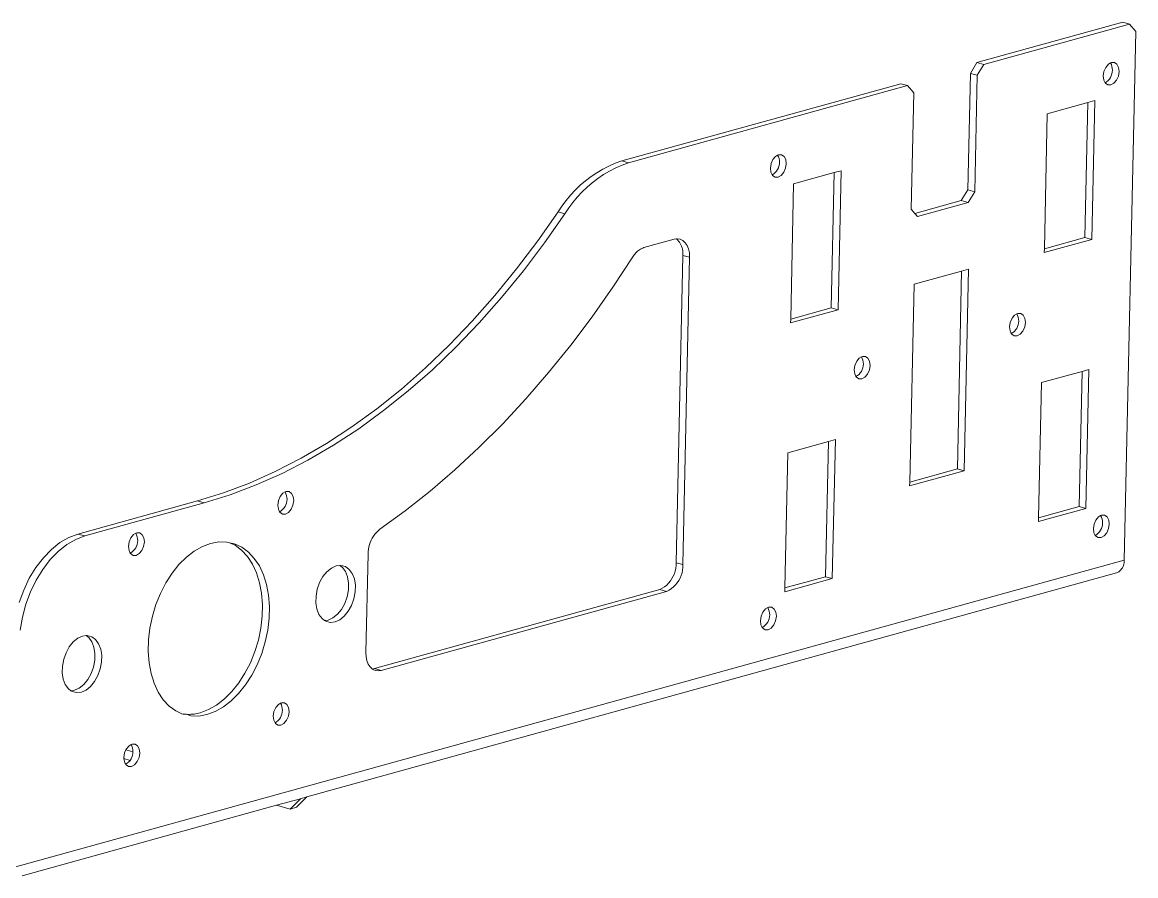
# Model space of a CAD drawing. Header units: millimetres. Extents: x 5 to 3562, y -58 to 420.
# Drawn here: x 3245.5 to 3305.2, y 116.7 to 162.4 of the extents above; entities that cross this region are included whole.
import ezdxf

# ---------------------------------------------------------------- set-up
doc = ezdxf.new("R2010")
doc.units = ezdxf.units.MM
doc.layers.add('Layer0', color=7, linetype='BYLAYER', lineweight=5, true_color=0xffffff)

msp = doc.modelspace()

# ---------------------------------------------------------------- linework, layer by layer
at = {"layer": 'Layer0'}
for p, q in [((3304.486, 162.424), (3296.666, 160.261)), ((3304.852, 162.324), (3304.486, 162.424)), ((3304.852, 162.324), (3297.033, 160.16)), ((3304.565, 133.583), (3305.182, 161.937)), ((3305.182, 161.937), (3304.852, 162.324)), ((3296.316, 159.686), (3296.666, 160.261)), ((3296.666, 160.261), (3297.033, 160.16)), ((3297.033, 160.16), (3296.682, 159.585)), ((3303.574, 160.004), (3303.477, 159.783)), ((3303.714, 160.172), (3303.574, 160.004)), ((3303.829, 160.245), (3303.714, 160.172)), ((3303.878, 160.263), (3303.829, 160.245)), ((3303.874, 160.153), (3303.829, 160.245)), ((3303.907, 160.056), (3303.874, 160.153)), ((3304.04, 160.262), (3303.878, 160.263)), ((3303.926, 159.956), (3303.907, 160.056)), ((3304.175, 160.17), (3304.04, 160.262)), ((3304.263, 160), (3304.175, 160.17)), ((3304.29, 159.78), (3304.263, 160)), ((3296.316, 159.686), (3296.18, 153.439)), ((3296.682, 159.585), (3296.316, 159.686)), ((3296.547, 153.338), (3296.682, 159.585)), ((3303.477, 159.783), (3303.44, 159.544)), ((3303.44, 159.544), (3303.467, 159.323)), ((3303.767, 159.378), (3303.825, 159.463)), ((3303.825, 159.463), (3303.871, 159.554)), ((3303.871, 159.554), (3303.905, 159.651)), ((3303.905, 159.651), (3303.925, 159.751)), ((3303.925, 159.751), (3303.933, 159.853)), ((3303.933, 159.853), (3303.926, 159.956)), ((3304.156, 159.32), (3304.253, 159.541)), ((3304.253, 159.541), (3304.29, 159.78)), ((3292.587, 159.132), (3277.628, 154.992)), ((3292.953, 159.031), (3277.994, 154.891)), ((3292.953, 159.031), (3292.587, 159.132)), ((3293.283, 158.644), (3292.953, 159.031)), ((3303.467, 159.323), (3303.535, 159.18)), ((3303.535, 159.18), (3303.621, 159.236)), ((3303.535, 159.18), (3303.555, 159.154)), ((3303.555, 159.154), (3303.69, 159.062)), ((3303.621, 159.236), (3303.699, 159.302)), ((3303.69, 159.062), (3303.852, 159.061)), ((3303.699, 159.302), (3303.767, 159.378)), ((3303.852, 159.061), (3304.016, 159.152)), ((3304.016, 159.152), (3304.156, 159.32)), ((3293.283, 158.644), (3293.147, 152.397)), ((3302.989, 158.225), (3302.618, 158.123)), ((3302.827, 150.776), (3302.989, 158.225)), ((3302.618, 158.123), (3300.439, 157.52)), ((3302.618, 158.123), (3302.461, 150.877)), ((3300.439, 157.52), (3300.282, 150.274)), ((3285.866, 155.233), (3285.725, 155.064)), ((3285.98, 155.306), (3285.866, 155.233)), ((3286.03, 155.324), (3285.98, 155.306)), ((3286.025, 155.214), (3285.98, 155.306)), ((3286.058, 155.117), (3286.025, 155.214)), ((3286.191, 155.323), (3286.03, 155.324)), ((3286.326, 155.231), (3286.191, 155.323)), ((3286.414, 155.061), (3286.326, 155.231)), ((3276.939, 154.712), (3276.608, 154.543)), ((3277.28, 154.862), (3276.939, 154.712)), ((3277.628, 154.992), (3277.28, 154.862)), ((3277.646, 154.761), (3277.306, 154.611)), ((3277.628, 154.992), (3277.994, 154.891)), ((3277.994, 154.891), (3277.646, 154.761)), ((3285.629, 154.844), (3285.592, 154.605)), ((3285.725, 155.064), (3285.629, 154.844)), ((3285.976, 154.524), (3286.023, 154.615)), ((3286.023, 154.615), (3286.056, 154.712)), ((3286.056, 154.712), (3286.077, 154.812)), ((3286.078, 155.016), (3286.058, 155.117)), ((3286.077, 154.812), (3286.084, 154.914)), ((3286.084, 154.914), (3286.078, 155.016)), ((3286.404, 154.602), (3286.442, 154.84)), ((3286.442, 154.84), (3286.414, 155.061)), ((3275.979, 154.148), (3275.682, 153.924)), ((3276.288, 154.354), (3275.979, 154.148)), ((3276.345, 154.047), (3276.048, 153.823)), ((3276.608, 154.543), (3276.288, 154.354)), ((3276.654, 154.253), (3276.345, 154.047)), ((3276.975, 154.442), (3276.654, 154.253)), ((3277.306, 154.611), (3276.975, 154.442)), ((3285.592, 154.605), (3285.619, 154.384)), ((3285.619, 154.384), (3285.687, 154.241)), ((3285.687, 154.241), (3285.773, 154.297)), ((3285.687, 154.241), (3285.707, 154.215)), ((3285.707, 154.215), (3285.842, 154.123)), ((3285.773, 154.297), (3285.85, 154.363)), ((3285.842, 154.123), (3286.003, 154.122)), ((3285.85, 154.363), (3285.919, 154.439)), ((3285.919, 154.439), (3285.976, 154.524)), ((3286.003, 154.122), (3286.167, 154.213)), ((3286.167, 154.213), (3286.308, 154.381)), ((3286.308, 154.381), (3286.404, 154.602)), ((3289.019, 154.36), (3286.84, 153.757)), ((3289.019, 154.36), (3288.862, 147.114)), ((3289.39, 154.462), (3289.019, 154.36)), ((3289.228, 147.013), (3289.39, 154.462)), ((3275.13, 153.426), (3274.876, 153.154)), ((3275.399, 153.683), (3275.13, 153.426)), ((3275.682, 153.924), (3275.399, 153.683)), ((3275.765, 153.582), (3275.496, 153.325)), ((3276.048, 153.823), (3275.765, 153.582)), ((3286.84, 153.757), (3286.683, 146.511)), ((3295.83, 152.864), (3296.18, 153.439)), ((3296.18, 153.439), (3296.547, 153.338)), ((3274.639, 152.868), (3274.418, 152.568)), ((3274.876, 153.154), (3274.639, 152.868)), ((3275.243, 153.053), (3275.005, 152.767)), ((3275.496, 153.325), (3275.243, 153.053)), ((3295.83, 152.864), (3293.337, 152.174)), ((3296.196, 152.763), (3295.83, 152.864)), ((3296.547, 153.338), (3296.196, 152.763)), ((3273.122, 150.696), (3274.216, 152.257)), ((3274.418, 152.568), (3274.216, 152.257)), ((3274.216, 152.257), (3274.582, 152.156)), ((3274.785, 152.467), (3274.582, 152.156)), ((3275.005, 152.767), (3274.785, 152.467)), ((3293.337, 152.174), (3293.147, 152.397)), ((3293.476, 152.01), (3296.196, 152.763)), ((3274.582, 152.156), (3273.489, 150.595)), ((3293.476, 152.01), (3293.337, 152.174)), ((3271.988, 149.198), (3273.122, 150.696)), ((3273.489, 150.595), (3272.355, 149.097)), ((3280.44, 150.791), (3278.818, 150.343)), ((3280.44, 150.791), (3280.553, 150.812)), ((3280.553, 150.812), (3280.605, 150.814)), ((3280.613, 150.755), (3280.553, 150.812)), ((3280.605, 150.814), (3280.763, 150.79)), ((3280.668, 150.694), (3280.613, 150.755)), ((3280.717, 150.628), (3280.668, 150.694)), ((3280.762, 150.559), (3280.717, 150.628)), ((3280.8, 150.486), (3280.762, 150.559)), ((3280.763, 150.79), (3280.908, 150.719)), ((3280.833, 150.411), (3280.8, 150.486)), ((3280.908, 150.719), (3281.033, 150.606)), ((3281.033, 150.606), (3281.135, 150.453)), ((3281.135, 150.453), (3281.209, 150.267)), ((3300.277, 150.071), (3302.827, 150.776)), ((3302.461, 150.877), (3300.282, 150.274)), ((3302.461, 150.877), (3302.827, 150.776)), ((3278.226, 149.85), (3277.151, 148.215)), ((3278.26, 149.906), (3278.226, 149.85)), ((3278.298, 149.96), (3278.26, 149.906)), ((3278.338, 150.012), (3278.298, 149.96)), ((3278.382, 150.061), (3278.338, 150.012)), ((3278.428, 150.107), (3278.382, 150.061)), ((3278.477, 150.15), (3278.428, 150.107)), ((3278.529, 150.191), (3278.477, 150.15)), ((3278.583, 150.228), (3278.529, 150.191)), ((3278.639, 150.262), (3278.583, 150.228)), ((3278.697, 150.292), (3278.639, 150.262)), ((3278.757, 150.319), (3278.697, 150.292)), ((3278.818, 150.343), (3278.757, 150.319)), ((3280.897, 149.926), (3280.539, 133.442)), ((3280.86, 150.333), (3280.833, 150.411)), ((3280.88, 150.253), (3280.86, 150.333)), ((3280.894, 150.172), (3280.88, 150.253)), ((3280.902, 150.09), (3280.894, 150.172)), ((3280.897, 149.926), (3280.903, 150.008)), ((3281.264, 149.825), (3280.897, 149.926)), ((3280.903, 150.008), (3280.902, 150.09)), ((3281.209, 150.267), (3281.252, 150.055)), ((3281.252, 150.055), (3281.264, 149.825)), ((3300.282, 150.274), (3300.277, 150.071)), ((3280.905, 133.341), (3281.264, 149.825)), ((3270.817, 147.765), (3271.988, 149.198)), ((3272.355, 149.097), (3271.183, 147.664)), ((3295.849, 149.084), (3293.296, 148.378)), ((3295.849, 149.084), (3295.618, 138.475)), ((3296.22, 149.187), (3295.849, 149.084)), ((3295.985, 138.374), (3296.22, 149.187)), ((3277.151, 148.215), (3276.038, 146.634)), ((3293.296, 148.378), (3293.066, 137.768)), ((3269.61, 146.402), (3270.817, 147.765)), ((3271.183, 147.664), (3269.977, 146.301)), ((3286.678, 146.308), (3289.228, 147.013)), ((3288.862, 147.114), (3286.683, 146.511)), ((3288.862, 147.114), (3289.228, 147.013)), ((3268.372, 145.111), (3269.61, 146.402)), ((3269.977, 146.301), (3268.738, 145.01)), ((3276.038, 146.634), (3274.889, 145.109)), ((3286.683, 146.511), (3286.678, 146.308)), ((3298.454, 146.331), (3298.417, 146.093)), ((3298.55, 146.552), (3298.454, 146.331)), ((3298.691, 146.72), (3298.55, 146.552)), ((3298.805, 146.793), (3298.691, 146.72)), ((3298.855, 146.811), (3298.805, 146.793)), ((3298.85, 146.701), (3298.805, 146.793)), ((3298.883, 146.604), (3298.85, 146.701)), ((3299.016, 146.81), (3298.855, 146.811)), ((3298.881, 146.199), (3298.902, 146.3)), ((3298.903, 146.504), (3298.883, 146.604)), ((3298.902, 146.3), (3298.909, 146.402)), ((3298.909, 146.402), (3298.903, 146.504)), ((3299.151, 146.718), (3299.016, 146.81)), ((3299.239, 146.549), (3299.151, 146.718)), ((3299.229, 146.089), (3299.267, 146.328)), ((3299.267, 146.328), (3299.239, 146.549)), ((3298.417, 146.093), (3298.444, 145.872)), ((3298.444, 145.872), (3298.512, 145.728)), ((3298.512, 145.728), (3298.598, 145.784)), ((3298.512, 145.728), (3298.532, 145.702)), ((3298.532, 145.702), (3298.667, 145.61)), ((3298.598, 145.784), (3298.676, 145.85)), ((3298.676, 145.85), (3298.744, 145.927)), ((3298.744, 145.927), (3298.802, 146.011)), ((3298.802, 146.011), (3298.848, 146.103)), ((3298.829, 145.61), (3298.992, 145.7)), ((3298.848, 146.103), (3298.881, 146.199)), ((3298.992, 145.7), (3299.133, 145.869)), ((3299.133, 145.869), (3299.229, 146.089)), ((3267.104, 143.896), (3268.372, 145.111)), ((3274.889, 145.109), (3273.705, 143.642)), ((3298.667, 145.61), (3298.829, 145.61)), ((3268.738, 145.01), (3267.471, 143.795)), ((3290.476, 144.488), (3290.362, 144.415)), ((3290.525, 144.506), (3290.476, 144.488)), ((3290.521, 144.396), (3290.476, 144.488)), ((3290.687, 144.505), (3290.525, 144.506)), ((3290.822, 144.413), (3290.687, 144.505)), ((3265.81, 142.759), (3267.104, 143.896)), ((3290.125, 144.027), (3290.087, 143.788)), ((3290.221, 144.247), (3290.125, 144.027)), ((3290.362, 144.415), (3290.221, 144.247)), ((3290.518, 143.798), (3290.552, 143.894)), ((3290.554, 144.299), (3290.521, 144.396)), ((3290.552, 143.894), (3290.573, 143.995)), ((3290.574, 144.199), (3290.554, 144.299)), ((3290.573, 143.995), (3290.58, 144.097)), ((3290.58, 144.097), (3290.574, 144.199)), ((3290.91, 144.244), (3290.822, 144.413)), ((3290.9, 143.784), (3290.937, 144.023)), ((3290.937, 144.023), (3290.91, 144.244)), ((3267.471, 143.795), (3266.176, 142.658)), ((3273.705, 143.642), (3272.49, 142.238)), ((3290.087, 143.788), (3290.115, 143.567)), ((3290.115, 143.567), (3290.182, 143.423)), ((3290.182, 143.423), (3290.268, 143.479)), ((3290.182, 143.423), (3290.203, 143.397)), ((3290.203, 143.397), (3290.338, 143.305)), ((3290.268, 143.479), (3290.346, 143.546)), ((3290.338, 143.305), (3290.499, 143.305)), ((3290.346, 143.546), (3290.415, 143.622)), ((3290.415, 143.622), (3290.472, 143.706)), ((3290.472, 143.706), (3290.518, 143.798)), ((3290.499, 143.305), (3290.663, 143.395)), ((3290.663, 143.395), (3290.804, 143.564)), ((3290.804, 143.564), (3290.9, 143.784)), ((3302.305, 143.705), (3300.126, 143.102)), ((3302.305, 143.705), (3302.147, 136.46)), ((3302.676, 143.808), (3302.305, 143.705)), ((3302.514, 136.359), (3302.676, 143.808)), ((3264.493, 141.703), (3265.81, 142.759)), ((3300.126, 143.102), (3299.968, 135.857)), ((3266.176, 142.658), (3264.859, 141.602)), ((3272.49, 142.238), (3271.244, 140.897)), ((3263.155, 140.73), (3264.493, 141.703)), ((3264.859, 141.602), (3263.521, 140.629)), ((3271.244, 140.897), (3269.972, 139.623)), ((3261.8, 139.843), (3263.155, 140.73)), ((3263.521, 140.629), (3262.167, 139.742)), ((3260.431, 139.043), (3261.8, 139.843)), ((3262.167, 139.742), (3260.798, 138.942)), ((3288.706, 139.942), (3286.527, 139.339)), ((3288.706, 139.942), (3288.548, 132.697)), ((3289.077, 140.045), (3288.706, 139.942)), ((3288.915, 132.596), (3289.077, 140.045)), ((3269.972, 139.623), (3268.674, 138.418)), ((3286.527, 139.339), (3286.37, 132.094)), ((3259.052, 138.333), (3260.431, 139.043)), ((3260.798, 138.942), (3259.418, 138.232)), ((3257.664, 137.714), (3259.052, 138.333)), ((3259.418, 138.232), (3258.031, 137.613)), ((3268.674, 138.418), (3267.353, 137.284)), ((3293.061, 137.565), (3295.985, 138.374)), ((3295.618, 138.475), (3293.066, 137.768)), ((3295.618, 138.475), (3295.985, 138.374)), ((3256.273, 137.188), (3257.664, 137.714)), ((3258.031, 137.613), (3256.639, 137.087)), ((3293.066, 137.768), (3293.061, 137.565)), ((3254.88, 136.755), (3248.469, 134.981)), ((3254.88, 136.755), (3256.273, 137.188)), ((3255.246, 136.654), (3254.88, 136.755)), ((3256.639, 137.087), (3255.246, 136.654)), ((3259.224, 136.777), (3259.187, 136.539)), ((3259.321, 136.998), (3259.224, 136.777)), ((3259.461, 137.166), (3259.321, 136.998)), ((3259.575, 137.239), (3259.461, 137.166)), ((3259.625, 137.257), (3259.575, 137.239)), ((3259.621, 137.147), (3259.575, 137.239)), ((3259.653, 137.05), (3259.621, 137.147)), ((3259.787, 137.256), (3259.625, 137.257)), ((3259.652, 136.645), (3259.672, 136.746)), ((3259.673, 136.95), (3259.653, 137.05)), ((3259.672, 136.746), (3259.679, 136.848)), ((3259.679, 136.848), (3259.673, 136.95)), ((3259.922, 137.164), (3259.787, 137.256)), ((3260.01, 136.995), (3259.922, 137.164)), ((3260, 136.535), (3260.037, 136.774)), ((3260.037, 136.774), (3260.01, 136.995)), ((3267.353, 137.284), (3266.012, 136.223)), ((3248.836, 134.88), (3255.246, 136.654)), ((3259.187, 136.539), (3259.214, 136.318)), ((3259.214, 136.318), (3259.282, 136.174)), ((3259.282, 136.174), (3259.368, 136.23)), ((3259.282, 136.174), (3259.302, 136.148)), ((3259.302, 136.148), (3259.437, 136.056)), ((3259.368, 136.23), (3259.446, 136.296)), ((3259.446, 136.296), (3259.514, 136.373)), ((3259.514, 136.373), (3259.572, 136.457)), ((3259.572, 136.457), (3259.618, 136.549)), ((3259.599, 136.055), (3259.763, 136.146)), ((3259.618, 136.549), (3259.652, 136.645)), ((3259.763, 136.146), (3259.903, 136.315)), ((3259.903, 136.315), (3260, 136.535)), ((3266.012, 136.223), (3264.653, 135.238)), ((3299.964, 135.653), (3302.514, 136.359)), ((3302.147, 136.46), (3299.968, 135.857)), ((3302.147, 136.46), (3302.514, 136.359)), ((3259.437, 136.056), (3259.599, 136.055)), ((3299.968, 135.857), (3299.964, 135.653)), ((3302.95, 135.514), (3302.913, 135.275)), ((3303.046, 135.734), (3302.95, 135.514)), ((3303.187, 135.903), (3303.046, 135.734)), ((3303.301, 135.976), (3303.187, 135.903)), ((3303.351, 135.993), (3303.301, 135.976)), ((3303.346, 135.884), (3303.301, 135.976)), ((3303.379, 135.787), (3303.346, 135.884)), ((3303.512, 135.993), (3303.351, 135.993)), ((3303.399, 135.686), (3303.379, 135.787)), ((3303.398, 135.482), (3303.405, 135.584)), ((3303.405, 135.584), (3303.399, 135.686)), ((3303.647, 135.901), (3303.512, 135.993)), ((3303.735, 135.731), (3303.647, 135.901)), ((3303.763, 135.51), (3303.735, 135.731)), ((3247.984, 134.798), (3248.469, 134.981)), ((3248.469, 134.981), (3248.836, 134.88)), ((3251.455, 134.951), (3251.314, 134.782)), ((3251.569, 135.024), (3251.455, 134.951)), ((3251.619, 135.041), (3251.569, 135.024)), ((3251.614, 134.932), (3251.569, 135.024)), ((3251.647, 134.835), (3251.614, 134.932)), ((3251.78, 135.041), (3251.619, 135.041)), ((3251.915, 134.949), (3251.78, 135.041)), ((3252.003, 134.779), (3251.915, 134.949)), ((3264.387, 134.97), (3264.313, 134.868)), ((3264.469, 135.066), (3264.387, 134.97)), ((3264.558, 135.155), (3264.469, 135.066)), ((3264.653, 135.238), (3264.558, 135.155)), ((3302.913, 135.275), (3302.94, 135.054)), ((3302.94, 135.054), (3303.008, 134.911)), ((3303.008, 134.911), (3303.094, 134.966)), ((3303.094, 134.966), (3303.171, 135.033)), ((3303.171, 135.033), (3303.24, 135.109)), ((3303.24, 135.109), (3303.297, 135.194)), ((3303.297, 135.194), (3303.344, 135.285)), ((3303.344, 135.285), (3303.377, 135.382)), ((3303.377, 135.382), (3303.398, 135.482)), ((3303.488, 134.883), (3303.629, 135.051)), ((3303.629, 135.051), (3303.725, 135.272)), ((3303.725, 135.272), (3303.763, 135.51)), ((3247.048, 134.156), (3247.507, 134.522)), ((3247.874, 134.421), (3247.414, 134.055)), ((3247.507, 134.522), (3247.984, 134.798)), ((3248.351, 134.697), (3247.874, 134.421)), ((3248.836, 134.88), (3248.351, 134.697)), ((3251.218, 134.562), (3251.181, 134.323)), ((3251.181, 134.323), (3251.208, 134.102)), ((3251.314, 134.782), (3251.218, 134.562)), ((3251.566, 134.242), (3251.612, 134.333)), ((3251.612, 134.333), (3251.645, 134.43)), ((3251.645, 134.43), (3251.666, 134.53)), ((3251.667, 134.734), (3251.647, 134.835)), ((3251.666, 134.53), (3251.673, 134.632)), ((3251.673, 134.632), (3251.667, 134.734)), ((3251.897, 134.099), (3251.993, 134.319)), ((3251.993, 134.319), (3252.031, 134.558)), ((3252.031, 134.558), (3252.003, 134.779)), ((3255.586, 134.479), (3255.143, 134.314)), ((3256.027, 134.559), (3255.586, 134.479)), ((3256.458, 134.551), (3256.027, 134.559)), ((3256.568, 134.535), (3256.458, 134.551)), ((3256.603, 134.518), (3256.568, 134.535)), ((3256.871, 134.457), (3256.603, 134.518)), ((3256.603, 134.518), (3256.891, 134.379)), ((3257.258, 134.278), (3256.871, 134.457)), ((3256.891, 134.379), (3257.246, 134.118)), ((3264.096, 134.415), (3264.063, 134.294)), ((3264.137, 134.534), (3264.096, 134.415)), ((3264.187, 134.65), (3264.137, 134.534)), ((3264.246, 134.762), (3264.187, 134.65)), ((3264.313, 134.868), (3264.246, 134.762)), ((3303.008, 134.911), (3303.028, 134.885)), ((3303.028, 134.885), (3303.163, 134.793)), ((3303.163, 134.793), (3303.324, 134.792)), ((3303.324, 134.792), (3303.488, 134.883)), ((3246.615, 133.71), (3247.048, 134.156)), ((3247.414, 134.055), (3246.981, 133.609)), ((3251.208, 134.102), (3251.276, 133.959)), ((3251.276, 133.959), (3251.362, 134.014)), ((3251.276, 133.959), (3251.296, 133.933)), ((3251.296, 133.933), (3251.431, 133.841)), ((3251.362, 134.014), (3251.439, 134.081)), ((3251.431, 133.841), (3251.593, 133.84)), ((3251.439, 134.081), (3251.508, 134.157)), ((3251.508, 134.157), (3251.566, 134.242)), ((3251.593, 133.84), (3251.756, 133.931)), ((3251.756, 133.931), (3251.897, 134.099)), ((3254.284, 133.741), (3253.884, 133.344)), ((3254.706, 134.067), (3254.284, 133.741)), ((3255.143, 134.314), (3254.706, 134.067)), ((3257.246, 134.118), (3257.56, 133.78)), ((3257.612, 134.017), (3257.258, 134.278)), ((3257.56, 133.78), (3257.829, 133.371)), ((3257.927, 133.679), (3257.612, 134.017)), ((3264.022, 133.919), (3263.907, 128.637)), ((3264.026, 134.045), (3264.022, 133.919)), ((3264.04, 134.17), (3264.026, 134.045)), ((3264.063, 134.294), (3264.04, 134.17)), ((3304.565, 133.583), (3245.07, 117.119)), ((3245.864, 132.612), (3246.217, 133.191)), ((3246.217, 133.191), (3246.615, 133.71)), ((3246.981, 133.609), (3246.584, 133.09)), ((3253.884, 133.344), (3253.514, 132.883)), ((3257.829, 133.371), (3258.048, 132.9)), ((3258.196, 133.27), (3257.927, 133.679)), ((3258.414, 132.799), (3258.196, 133.27)), ((3262.063, 133.159), (3261.82, 132.964)), ((3262.318, 133.273), (3262.063, 133.159)), ((3262.51, 133.301), (3262.318, 133.273)), ((3262.571, 133.3), (3262.51, 133.301)), ((3262.51, 133.301), (3262.648, 133.191)), ((3262.808, 133.238), (3262.571, 133.3)), ((3262.648, 133.191), (3262.812, 132.967)), ((3263.014, 133.09), (3262.808, 133.238)), ((3280.492, 133), (3280.522, 133.146)), ((3280.522, 133.146), (3280.538, 133.293)), ((3280.538, 133.293), (3280.539, 133.442)), ((3280.539, 133.442), (3280.905, 133.341)), ((3280.888, 133.045), (3280.904, 133.193)), ((3280.904, 133.193), (3280.905, 133.341)), ((3304.427, 133.112), (3304.468, 133.171)), ((3304.468, 133.171), (3304.502, 133.234)), ((3304.502, 133.234), (3304.529, 133.301)), ((3304.529, 133.301), (3304.55, 133.369)), ((3304.55, 133.369), (3304.562, 133.44)), ((3304.562, 133.44), (3304.568, 133.511)), ((3304.568, 133.511), (3304.565, 133.583)), ((3245.561, 131.982), (3245.864, 132.612)), ((3246.584, 133.09), (3246.23, 132.511)), ((3253.514, 132.883), (3253.181, 132.366)), ((3258.048, 132.9), (3258.212, 132.374)), ((3258.578, 132.273), (3258.414, 132.799)), ((3260.737, 120.885), (3304.146, 132.897)), ((3261.605, 132.7), (3261.429, 132.382)), ((3261.82, 132.964), (3261.605, 132.7)), ((3262.812, 132.967), (3262.924, 132.68)), ((3262.924, 132.68), (3262.977, 132.345)), ((3263.178, 132.866), (3263.014, 133.09)), ((3263.29, 132.579), (3263.178, 132.866)), ((3263.344, 132.244), (3263.29, 132.579)), ((3280.235, 132.468), (3280.319, 132.591)), ((3280.319, 132.591), (3280.39, 132.721)), ((3280.39, 132.721), (3280.448, 132.858)), ((3280.448, 132.858), (3280.492, 133)), ((3280.685, 132.49), (3280.756, 132.621)), ((3280.756, 132.621), (3280.814, 132.757)), ((3280.814, 132.757), (3280.858, 132.899)), ((3280.858, 132.899), (3280.888, 133.045)), ((3286.365, 131.89), (3288.915, 132.596)), ((3288.548, 132.697), (3286.37, 132.094)), ((3288.548, 132.697), (3288.915, 132.596)), ((3304.146, 132.897), (3304.211, 132.928)), ((3304.211, 132.928), (3304.272, 132.965)), ((3304.272, 132.965), (3304.329, 133.009)), ((3304.329, 133.009), (3304.381, 133.058)), ((3304.381, 133.058), (3304.427, 133.112)), ((3245.316, 131.316), (3245.561, 131.982)), ((3246.23, 132.511), (3245.928, 131.881)), ((3253.181, 132.366), (3252.891, 131.802)), ((3258.212, 132.374), (3258.318, 131.804)), ((3258.685, 131.703), (3258.578, 132.273)), ((3261.303, 132.029), (3261.234, 131.66)), ((3261.429, 132.382), (3261.303, 132.029)), ((3262.969, 131.983), (3262.901, 131.614)), ((3262.977, 132.345), (3262.969, 131.983)), ((3263.336, 131.882), (3263.344, 132.244)), ((3279.663, 132.005), (3264.364, 127.772)), ((3279.663, 132.005), (3279.794, 132.075)), ((3280.029, 131.904), (3279.663, 132.005)), ((3279.794, 132.075), (3279.919, 132.156)), ((3279.919, 132.156), (3280.034, 132.25)), ((3280.029, 131.904), (3280.161, 131.974)), ((3280.034, 132.25), (3280.14, 132.354)), ((3280.14, 132.354), (3280.235, 132.468)), ((3280.161, 131.974), (3280.285, 132.055)), ((3280.285, 132.055), (3280.401, 132.149)), ((3280.401, 132.149), (3280.506, 132.253)), ((3280.506, 132.253), (3280.602, 132.367)), ((3280.602, 132.367), (3280.685, 132.49)), ((3286.37, 132.094), (3286.365, 131.89)), ((3245.928, 131.881), (3245.682, 131.215)), ((3252.891, 131.802), (3252.649, 131.203)), ((3258.318, 131.804), (3258.365, 131.2)), ((3258.732, 131.099), (3258.685, 131.703)), ((3261.234, 131.66), (3261.227, 131.298)), ((3262.901, 131.614), (3262.775, 131.261)), ((3263.141, 131.16), (3263.267, 131.513)), ((3263.267, 131.513), (3263.336, 131.882)), ((3264.731, 127.671), (3280.029, 131.904)), ((3245.682, 131.215), (3245.499, 130.526)), ((3252.649, 131.203), (3252.46, 130.58)), ((3258.365, 131.2), (3258.352, 130.574)), ((3258.718, 130.473), (3258.732, 131.099)), ((3261.227, 131.298), (3261.28, 130.964)), ((3261.28, 130.964), (3261.392, 130.676)), ((3262.599, 130.943), (3262.384, 130.679)), ((3262.775, 131.261), (3262.599, 130.943)), ((3262.75, 130.578), (3262.965, 130.842)), ((3262.965, 130.842), (3263.141, 131.16)), ((3285.198, 130.795), (3285.101, 130.575)), ((3285.338, 130.964), (3285.198, 130.795)), ((3285.452, 131.037), (3285.338, 130.964)), ((3285.502, 131.054), (3285.452, 131.037)), ((3285.498, 130.945), (3285.452, 131.037)), ((3285.531, 130.848), (3285.498, 130.945)), ((3285.664, 131.054), (3285.502, 131.054)), ((3285.55, 130.747), (3285.531, 130.848)), ((3285.557, 130.645), (3285.55, 130.747)), ((3285.799, 130.962), (3285.664, 131.054)), ((3285.887, 130.792), (3285.799, 130.962)), ((3285.914, 130.571), (3285.887, 130.792)), ((3245.499, 130.526), (3245.381, 129.827)), ((3252.46, 130.58), (3252.327, 129.944)), ((3258.352, 130.574), (3258.278, 129.936)), ((3258.644, 129.835), (3258.718, 130.473)), ((3261.392, 130.676), (3261.556, 130.452)), ((3261.556, 130.452), (3261.694, 130.342)), ((3261.886, 130.37), (3261.694, 130.342)), ((3261.694, 130.342), (3261.763, 130.305)), ((3261.763, 130.305), (3261.999, 130.243)), ((3262.141, 130.484), (3261.886, 130.37)), ((3261.999, 130.243), (3262.253, 130.269)), ((3262.384, 130.679), (3262.141, 130.484)), ((3262.253, 130.269), (3262.508, 130.383)), ((3262.508, 130.383), (3262.75, 130.578)), ((3285.101, 130.575), (3285.064, 130.336)), ((3285.064, 130.336), (3285.091, 130.115)), ((3285.323, 130.094), (3285.391, 130.17)), ((3285.391, 130.17), (3285.449, 130.255)), ((3285.449, 130.255), (3285.495, 130.346)), ((3285.495, 130.346), (3285.529, 130.443)), ((3285.529, 130.443), (3285.549, 130.543)), ((3285.549, 130.543), (3285.557, 130.645)), ((3285.78, 130.112), (3285.877, 130.332)), ((3285.877, 130.332), (3285.914, 130.571)), ((3252.327, 129.944), (3252.253, 129.306)), ((3258.278, 129.936), (3258.145, 129.3)), ((3258.512, 129.199), (3258.644, 129.835)), ((3285.091, 130.115), (3285.159, 129.972)), ((3285.159, 129.972), (3285.245, 130.027)), ((3285.159, 129.972), (3285.179, 129.946)), ((3285.179, 129.946), (3285.314, 129.854)), ((3285.245, 130.027), (3285.323, 130.094)), ((3285.314, 129.854), (3285.476, 129.853)), ((3285.476, 129.853), (3285.64, 129.944)), ((3285.64, 129.944), (3285.78, 130.112)), ((3248.222, 129.201), (3248.006, 128.937)), ((3248.464, 129.396), (3248.222, 129.201)), ((3248.719, 129.51), (3248.464, 129.396)), ((3248.911, 129.538), (3248.719, 129.51)), ((3248.972, 129.537), (3248.911, 129.538)), ((3248.911, 129.538), (3249.049, 129.428)), ((3249.209, 129.474), (3248.972, 129.537)), ((3249.049, 129.428), (3249.213, 129.204)), ((3249.415, 129.327), (3249.209, 129.474)), ((3249.213, 129.204), (3249.325, 128.916)), ((3249.579, 129.103), (3249.415, 129.327)), ((3249.691, 128.815), (3249.579, 129.103)), ((3252.253, 129.306), (3252.24, 128.68)), ((3258.145, 129.3), (3257.956, 128.677)), ((3258.323, 128.576), (3258.512, 129.199)), ((3247.831, 128.619), (3247.705, 128.266)), ((3248.006, 128.937), (3247.831, 128.619)), ((3249.325, 128.916), (3249.378, 128.582)), ((3249.378, 128.582), (3249.371, 128.22)), ((3249.745, 128.481), (3249.691, 128.815)), ((3249.737, 128.119), (3249.745, 128.481)), ((3252.24, 128.68), (3252.287, 128.076)), ((3257.956, 128.677), (3257.714, 128.078)), ((3258.081, 127.977), (3258.323, 128.576)), ((3263.918, 128.407), (3263.907, 128.637)), ((3263.961, 128.195), (3263.918, 128.407)), ((3247.636, 127.897), (3247.628, 127.535)), ((3247.705, 128.266), (3247.636, 127.897)), ((3249.302, 127.851), (3249.176, 127.498)), ((3249.371, 128.22), (3249.302, 127.851)), ((3249.542, 127.397), (3249.668, 127.75)), ((3249.668, 127.75), (3249.737, 128.119)), ((3252.287, 128.076), (3252.393, 127.506)), ((3257.714, 128.078), (3257.424, 127.515)), ((3257.791, 127.414), (3258.081, 127.977)), ((3264.035, 128.009), (3263.961, 128.195)), ((3264.137, 127.857), (3264.035, 128.009)), ((3264.263, 127.743), (3264.137, 127.857)), ((3264.263, 127.743), (3264.364, 127.772)), ((3264.364, 127.772), (3264.731, 127.671)), ((3247.628, 127.535), (3247.681, 127.201)), ((3247.681, 127.201), (3247.793, 126.913)), ((3249, 127.18), (3248.785, 126.916)), ((3249.176, 127.498), (3249, 127.18)), ((3249.366, 127.079), (3249.542, 127.397)), ((3252.393, 127.506), (3252.557, 126.98)), ((3257.424, 127.515), (3257.091, 126.997)), ((3257.457, 126.896), (3257.791, 127.414)), ((3264.407, 127.672), (3264.263, 127.743)), ((3264.565, 127.648), (3264.407, 127.672)), ((3264.731, 127.671), (3264.565, 127.648)), ((3247.793, 126.913), (3247.957, 126.689)), ((3247.957, 126.689), (3248.095, 126.579)), ((3248.287, 126.607), (3248.095, 126.579)), ((3248.095, 126.579), (3248.164, 126.542)), ((3248.542, 126.721), (3248.287, 126.607)), ((3248.785, 126.916), (3248.542, 126.721)), ((3248.654, 126.506), (3248.909, 126.62)), ((3248.909, 126.62), (3249.151, 126.815)), ((3249.151, 126.815), (3249.366, 127.079)), ((3252.557, 126.98), (3252.776, 126.509)), ((3257.091, 126.997), (3256.721, 126.536)), ((3257.087, 126.435), (3257.457, 126.896)), ((3248.164, 126.542), (3248.4, 126.48)), ((3248.4, 126.48), (3248.654, 126.506)), ((3252.776, 126.509), (3253.045, 126.1)), ((3253.045, 126.1), (3253.359, 125.762)), ((3256.321, 126.139), (3255.899, 125.814)), ((3256.266, 125.713), (3256.688, 126.038)), ((3256.721, 126.536), (3256.321, 126.139)), ((3256.688, 126.038), (3257.087, 126.435)), ((3253.359, 125.762), (3253.714, 125.501)), ((3253.714, 125.501), (3254.037, 125.345)), ((3254.859, 125.361), (3254.94, 125.379)), ((3254.94, 125.379), (3255.02, 125.401)), ((3255.463, 125.566), (3255.02, 125.401)), ((3255.386, 125.3), (3255.829, 125.465)), ((3255.899, 125.814), (3255.463, 125.566)), ((3255.829, 125.465), (3256.266, 125.713)), ((3258.978, 125.46), (3258.941, 125.221)), ((3259.075, 125.68), (3258.978, 125.46)), ((3259.215, 125.849), (3259.075, 125.68)), ((3259.329, 125.921), (3259.215, 125.849)), ((3259.379, 125.939), (3259.329, 125.921)), ((3259.375, 125.83), (3259.329, 125.921)), ((3259.407, 125.733), (3259.375, 125.83)), ((3259.541, 125.939), (3259.379, 125.939)), ((3259.406, 125.328), (3259.426, 125.428)), ((3259.427, 125.632), (3259.407, 125.733)), ((3259.426, 125.428), (3259.433, 125.53)), ((3259.433, 125.53), (3259.427, 125.632)), ((3259.676, 125.846), (3259.541, 125.939)), ((3259.764, 125.677), (3259.676, 125.846)), ((3259.754, 125.217), (3259.791, 125.456)), ((3259.791, 125.456), (3259.764, 125.677)), ((3254.037, 125.345), (3254.101, 125.322)), ((3254.101, 125.322), (3254.201, 125.324)), ((3254.201, 125.324), (3254.283, 125.317)), ((3254.283, 125.317), (3254.366, 125.314)), ((3254.283, 125.317), (3254.514, 125.228)), ((3254.366, 125.314), (3254.449, 125.314)), ((3254.449, 125.314), (3254.531, 125.317)), ((3254.514, 125.228), (3254.945, 125.22)), ((3254.531, 125.317), (3254.614, 125.324)), ((3254.614, 125.324), (3254.696, 125.333)), ((3254.696, 125.333), (3254.778, 125.345)), ((3254.778, 125.345), (3254.859, 125.361)), ((3254.945, 125.22), (3255.386, 125.3)), ((3258.941, 125.221), (3258.968, 125)), ((3258.968, 125), (3259.036, 124.857)), ((3259.036, 124.857), (3259.122, 124.912)), ((3259.036, 124.857), (3259.056, 124.831)), ((3259.056, 124.831), (3259.191, 124.739)), ((3259.122, 124.912), (3259.2, 124.979)), ((3259.2, 124.979), (3259.268, 125.055)), ((3259.268, 125.055), (3259.326, 125.14)), ((3259.326, 125.14), (3259.372, 125.231)), ((3259.353, 124.738), (3259.517, 124.829)), ((3259.372, 125.231), (3259.406, 125.328)), ((3259.517, 124.829), (3259.657, 124.997)), ((3259.657, 124.997), (3259.754, 125.217)), ((3259.191, 124.739), (3259.353, 124.738)), ((3251.209, 123.633), (3251.068, 123.465)), ((3251.323, 123.706), (3251.209, 123.633)), ((3251.373, 123.724), (3251.323, 123.706)), ((3251.368, 123.614), (3251.323, 123.706)), ((3251.401, 123.517), (3251.368, 123.614)), ((3251.534, 123.723), (3251.373, 123.724)), ((3251.669, 123.631), (3251.534, 123.723)), ((3251.757, 123.462), (3251.669, 123.631)), ((3250.972, 123.244), (3250.935, 123.005)), ((3250.935, 123.005), (3250.935, 122.95)), ((3251.036, 123.406), (3250.972, 123.244)), ((3251.068, 123.465), (3251.036, 123.406)), ((3251.416, 123.301), (3251.036, 123.406)), ((3251.32, 122.924), (3251.366, 123.015)), ((3251.366, 123.015), (3251.399, 123.112)), ((3251.399, 123.112), (3251.42, 123.212)), ((3251.421, 123.417), (3251.401, 123.517)), ((3251.416, 123.301), (3251.421, 123.417)), ((3251.42, 123.212), (3251.416, 123.301)), ((3251.651, 122.781), (3251.747, 123.002)), ((3251.747, 123.002), (3251.785, 123.241)), ((3251.785, 123.241), (3251.757, 123.462)), ((3250.935, 122.95), (3250.962, 122.784)), ((3250.935, 122.95), (3251.262, 122.839)), ((3250.962, 122.784), (3251.01, 122.671)), ((3251.03, 122.641), (3251.01, 122.671)), ((3251.062, 122.657), (3251.03, 122.641)), ((3251.03, 122.641), (3251.05, 122.615)), ((3251.05, 122.615), (3251.185, 122.523)), ((3251.062, 122.657), (3251.116, 122.697)), ((3251.116, 122.697), (3251.193, 122.763)), ((3251.185, 122.523), (3251.347, 122.522)), ((3251.193, 122.763), (3251.262, 122.839)), ((3251.262, 122.839), (3251.32, 122.924)), ((3251.347, 122.522), (3251.51, 122.613)), ((3251.51, 122.613), (3251.651, 122.781)), ((3259.119, 120.437), (3260.397, 120.791)), ((3259.847, 120.237), (3260.397, 120.791)), ((3260.737, 120.885), (3260.187, 120.331)), ((3260.397, 120.791), (3260.737, 120.885)), ((3245.472, 116.661), (3259.119, 120.437)), ((3259.847, 120.237), (3259.119, 120.437)), ((3260.187, 120.331), (3259.847, 120.237))]:
    msp.add_line(p, q, dxfattribs=at)

doc.saveas('drawing.dxf')
